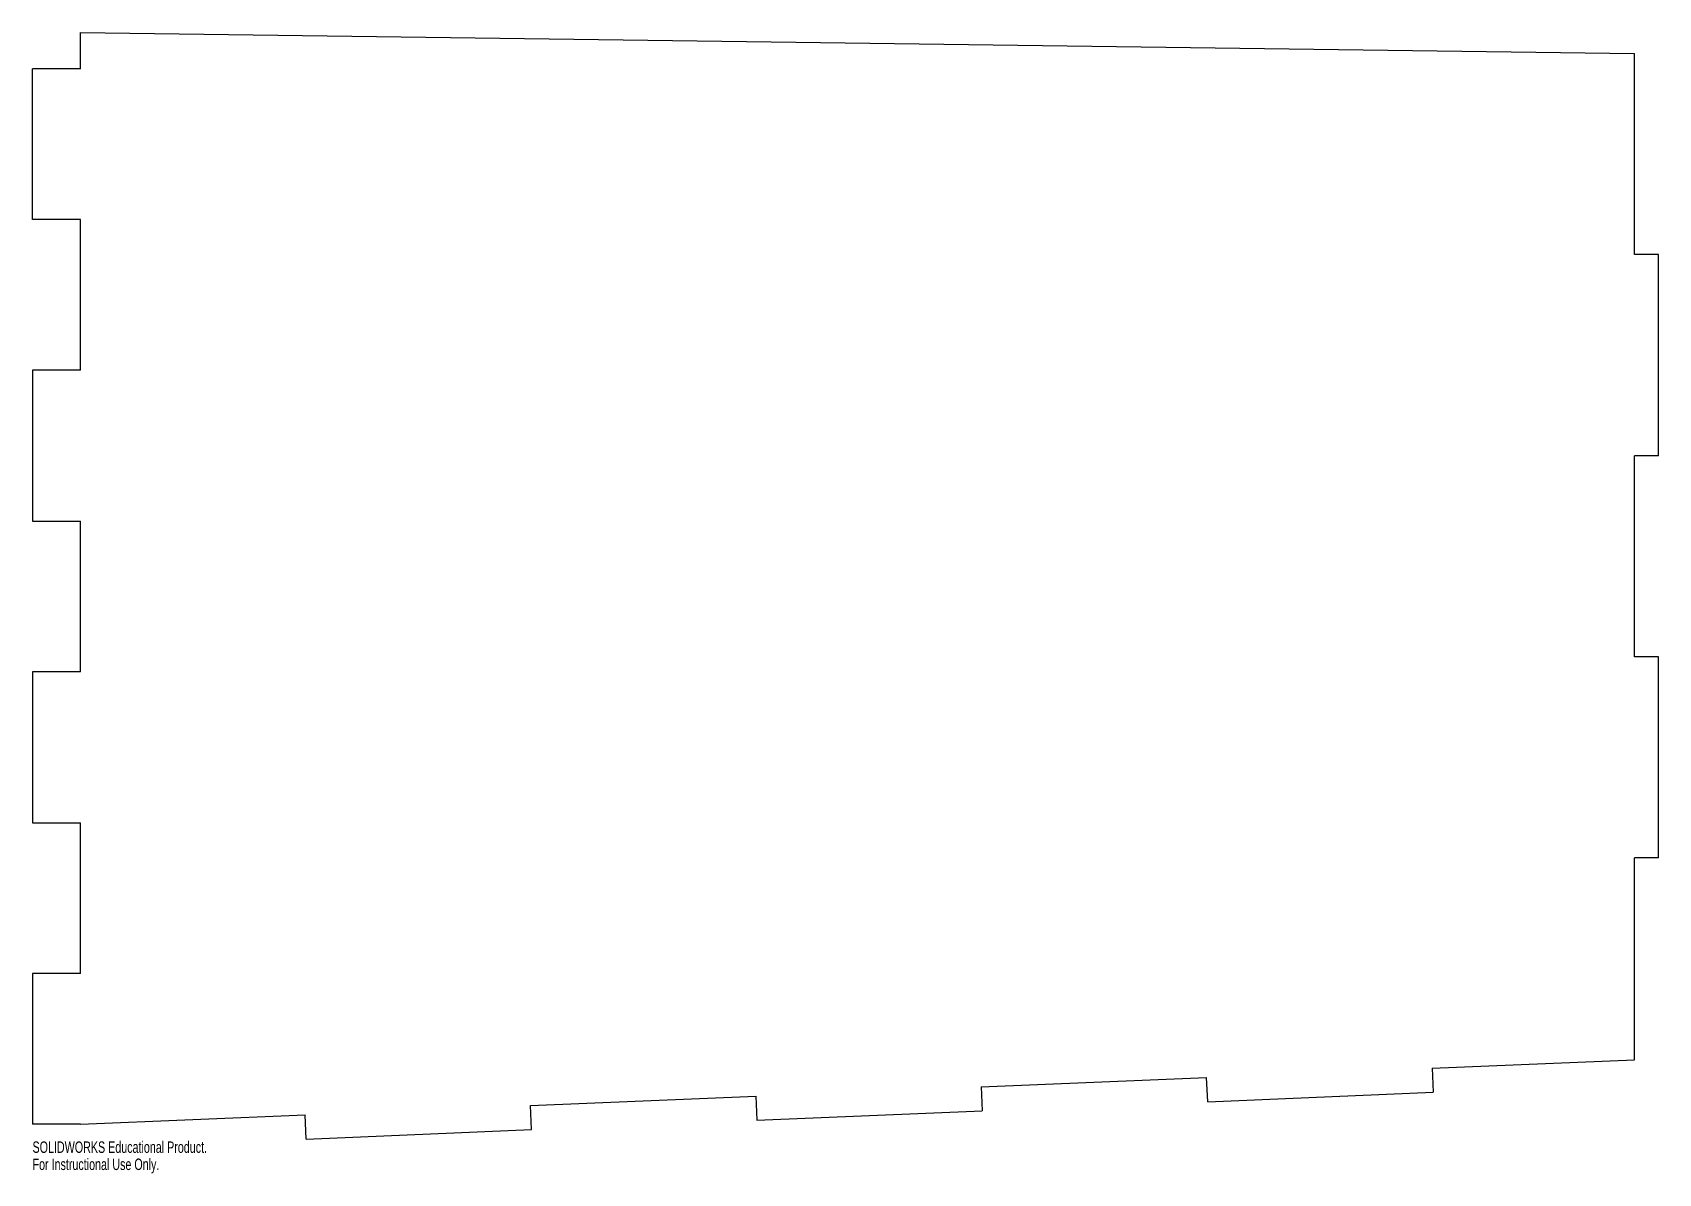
# Model space of a CAD drawing. Header units: inches. Extents: x 0 to 27, y -0.4 to 18.6.
import ezdxf

# ---------------------------------------------------------------- set-up
doc = ezdxf.new("R2010")
doc.units = ezdxf.units.IN
doc.header["$MEASUREMENT"] = 0
doc.styles.add('SLDTEXTSTYLE0', font='TXT', dxfattribs={"width": 0.7})

msp = doc.modelspace()

# ---------------------------------------------------------------- linework, layer by layer
at = {"color": 7, "linetype": 'Continuous', "lineweight": 25}
for p, q in [((0.8, 18.553), (26.627, 18.203)), ((0.8, 17.951), (0.8, 18.553)), ((26.627, 14.86), (26.627, 18.203)), ((0.8, 17.951), (0, 17.951)), ((0, 15.444), (0, 17.951)), ((0.8, 15.444), (0, 15.444)), ((0.8, 12.937), (0.8, 15.444)), ((27.027, 14.86), (26.627, 14.86)), ((27.027, 11.517), (27.027, 14.86)), ((0.8, 12.937), (0, 12.937)), ((0, 12.937), (0, 10.429)), ((26.627, 8.173), (26.627, 11.517)), ((27.027, 11.517), (26.627, 11.517)), ((0, 10.429), (0.8, 10.429)), ((0.8, 7.922), (0.8, 10.429)), ((27.027, 8.173), (26.627, 8.173)), ((27.027, 4.83), (27.027, 8.173)), ((0.8, 7.922), (0, 7.922)), ((0, 7.922), (0, 5.415)), ((0, 5.415), (0.8, 5.415)), ((0.8, 2.907), (0.8, 5.415)), ((26.627, 1.47), (26.627, 4.83)), ((27.027, 4.83), (26.627, 4.83)), ((0.8, 2.907), (0, 2.907)), ((0, 2.907), (0, 0.4)), ((23.264, 1.331), (26.627, 1.47)), ((15.771, 1.021), (19.517, 1.176)), ((19.534, 0.776), (19.517, 1.176)), ((23.264, 1.331), (23.281, 0.932)), ((8.277, 0.71), (12.024, 0.865)), ((12.024, 0.865), (12.04, 0.466)), ((15.771, 1.021), (15.787, 0.621)), ((19.534, 0.776), (23.281, 0.932)), ((0.8, 0.4), (4.53, 0.555)), ((4.547, 0.155), (4.53, 0.555)), ((8.294, 0.311), (8.277, 0.71)), ((12.04, 0.466), (15.787, 0.621)), ((0.8, 0.4), (0, 0.4)), ((4.547, 0.155), (8.294, 0.311))]:
    msp.add_line(p, q, dxfattribs=at)

# ---------------------------------------------------------------- texts
at = {"color": 7, "linetype": 'Continuous', "char_height": 0.1903, "attachment_point": 1, "style": 'SLDTEXTSTYLE0'}
for s, insert in [('SOLIDWORKS Educational Product.', (0, 0.115)), ('For Instructional Use Only.', (0, -0.17))]:
    msp.add_mtext(s, dxfattribs=dict(at, insert=insert))

doc.saveas('drawing.dxf')
